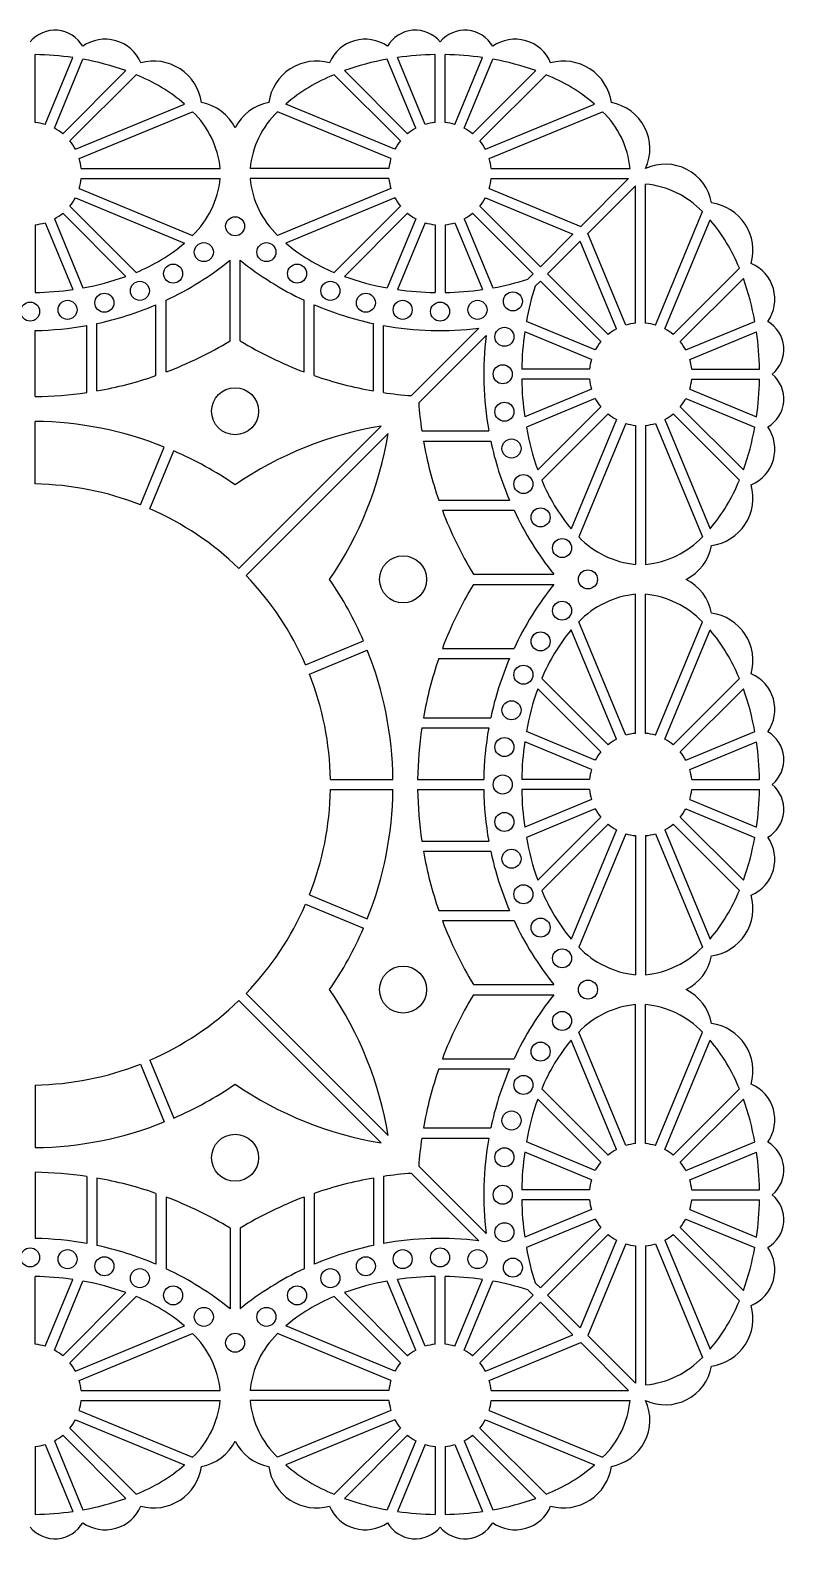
# Model space of a CAD drawing. Extents: x 18 to 756, y -54 to 174.
# Drawn here: x 126.8 to 235.2, y -48.3 to 168.5 of the extents above; entities that cross this region are included whole.
import ezdxf

# ---------------------------------------------------------------- set-up
doc = ezdxf.new("R2010")
doc.units = 0
doc.layers.get('0').update_dxf_attribs({"linetype": 'CONTINUOUS'})

msp = doc.modelspace()

# ---------------------------------------------------------------- linework, layer by layer
for p, q in [((127.484642, 155.232971), (127.484642, 164.981966)), ((184.991521, 155.232971), (184.991521, 164.981966)), ((186.450196, 155.232971), (186.450196, 164.981966)), ((128.894264, 154.952629), (132.871724, 164.555066)), ((130.242389, 154.394267), (134.351853, 164.315391)), ((131.437453, 153.595799), (140.51048, 162.668825)), ((181.03871, 153.595799), (171.965683, 162.668825)), ((182.233774, 154.394267), (178.12431, 164.315391)), ((183.581899, 154.952629), (179.604439, 164.555066)), ((187.859819, 154.952629), (191.837278, 164.555066)), ((189.207944, 154.394267), (193.317408, 164.315391)), ((190.403008, 153.595799), (199.476034, 162.668825)), ((132.469275, 152.564028), (141.994087, 162.088839)), ((180.006888, 152.564028), (170.482076, 162.088839)), ((191.434829, 152.564028), (200.959641, 162.088839)), ((133.267814, 151.368978), (148.965177, 157.871039)), ((133.826236, 150.020878), (150.128213, 156.773378)), ((178.649927, 150.020878), (162.34795, 156.773378)), ((179.208349, 151.368978), (163.510986, 157.871039)), ((192.233368, 151.368978), (207.930731, 157.871039)), ((192.79179, 150.020878), (209.093768, 156.773378)), ((134.10665, 148.611191), (154.089796, 148.611191)), ((178.369513, 148.611191), (158.386367, 148.611191)), ((193.072204, 148.611191), (213.055351, 148.611191)), ((133.826236, 145.742804), (150.128213, 138.990304)), ((134.10665, 147.152491), (154.089796, 147.152491)), ((178.369513, 147.152491), (158.386367, 147.152491)), ((178.649927, 145.742804), (162.34795, 138.990304)), ((192.79179, 145.742804), (205.945096, 140.294526)), ((193.072204, 147.152491), (212.803061, 147.152491)), ((212.803061, 147.152491), (205.945096, 140.294526)), ((213.834518, 146.121035), (206.976553, 139.26307)), ((213.834518, 126.390177), (213.834518, 146.121035)), ((215.293218, 126.390177), (215.293218, 146.373324)), ((132.469275, 143.199655), (141.994087, 133.674843)), ((133.267814, 144.394704), (148.965177, 137.892644)), ((179.208349, 144.394704), (163.510986, 137.892644)), ((180.006888, 143.199655), (170.482076, 133.674843)), ((191.434829, 143.199655), (200.142527, 134.491957)), ((192.233368, 144.394704), (204.828288, 139.177718)), ((130.242389, 141.369415), (134.351853, 131.448292)), ((131.437453, 142.167883), (140.51048, 133.094857)), ((181.03871, 142.167883), (171.965683, 133.094857)), ((182.233774, 141.369415), (178.12431, 131.448292)), ((189.207944, 141.369415), (193.317408, 131.448292)), ((190.403008, 142.167883), (199.11073, 133.46016)), ((216.702905, 126.109764), (223.455405, 142.411741)), ((218.051005, 125.551342), (224.553065, 141.248704)), ((127.484642, 140.530711), (127.484642, 130.781717)), ((128.894264, 140.811054), (132.871724, 131.208616)), ((183.581899, 140.811054), (179.604439, 131.208616)), ((184.991521, 140.530711), (184.991521, 130.781717)), ((186.450196, 140.530711), (186.450196, 130.781717)), ((187.859819, 140.811054), (191.837278, 131.208616)), ((204.828288, 139.177718), (200.142527, 134.491957)), ((212.424831, 126.109764), (206.976553, 139.26307)), ((205.859744, 138.146261), (201.173984, 133.4605)), ((211.076731, 125.551342), (205.859744, 138.146261)), ((155.507947, 123.843459), (155.507957, 135.41172)), ((156.967947, 123.843476), (156.967957, 135.411727)), ((199.11073, 133.46016), (198.364084, 132.713514)), ((200.142187, 132.428704), (199.395541, 131.682058)), ((208.84991, 123.720981), (200.142187, 132.428704)), ((209.881681, 124.752803), (201.173984, 133.4605)), ((219.246054, 124.752803), (228.770866, 134.277614)), ((220.277826, 123.720981), (229.350852, 132.794007)), ((144.846458, 118.842774), (144.846467, 129.019217)), ((146.306458, 119.369467), (146.306467, 129.67454)), ((166.169464, 119.369467), (166.169455, 129.67454)), ((167.629465, 118.842774), (167.629456, 129.019217)), ((134.893538, 116.409891), (134.893547, 126.035759)), ((136.353538, 116.646376), (136.353547, 126.322852)), ((176.122384, 116.646376), (176.122376, 126.322852)), ((177.582385, 116.409891), (177.582376, 126.035759)), ((208.051442, 122.525917), (198.130318, 126.635381)), ((221.076294, 122.525917), (230.997418, 126.635381)), ((127.485255, 115.814426), (127.485247, 125.315417)), ((191.298841, 125.64931), (181.611565, 115.962034)), ((192.331221, 124.616931), (182.643954, 114.929647)), ((207.493081, 121.177792), (197.890643, 125.155252)), ((221.634655, 121.177792), (231.237093, 125.155252)), ((207.212738, 119.76817), (197.463743, 119.76817)), ((221.914998, 119.76817), (231.663992, 119.76817)), ((207.212738, 118.309494), (197.463743, 118.309494)), ((221.914998, 118.309494), (231.663992, 118.309494)), ((207.493081, 116.899872), (197.890643, 112.922412)), ((208.051442, 115.551747), (198.130318, 111.442283)), ((221.076294, 115.551747), (230.997418, 111.442283)), ((221.634655, 116.899872), (231.237093, 112.922412)), ((208.84991, 114.356683), (199.776884, 105.283657)), ((209.881681, 113.324861), (200.35687, 103.80005)), ((219.246054, 113.324861), (228.770866, 103.80005)), ((220.277826, 114.356683), (229.350852, 105.283657)), ((127.485266, 103.265553), (127.485258, 112.266617)), ((156.780639, 91.131042), (177.225293, 111.575732)), ((183.091813, 110.900467), (192.717682, 110.900467)), ((211.076731, 112.526322), (204.57467, 96.828959)), ((212.424831, 111.9679), (205.672331, 95.665923)), ((213.834518, 111.687486), (213.834518, 91.70434)), ((215.293218, 111.687486), (215.293218, 91.70434)), ((216.702905, 111.9679), (223.455405, 95.665923)), ((218.051005, 112.526322), (224.553065, 96.828959)), ((142.609805, 100.257109), (146.054355, 108.573011)), ((157.813016, 90.098667), (178.25765, 110.543337)), ((183.3283, 109.440467), (193.004776, 109.440467)), ((143.958669, 99.698392), (147.40322, 108.014294)), ((185.524706, 100.947549), (195.701148, 100.947549)), ((186.051399, 99.487549), (196.356473, 99.487549)), ((190.525417, 90.286035), (202.093667, 90.286056)), ((190.5254, 88.826035), (202.093661, 88.826056)), ((213.834518, 67.424623), (213.834518, 87.40777)), ((215.293218, 67.424623), (215.293218, 87.40777)), ((212.424831, 67.144209), (205.672331, 83.446187)), ((216.702905, 67.144209), (223.455405, 83.446187)), ((166.380389, 77.276713), (174.696284, 80.721278)), ((211.076731, 66.585787), (204.57467, 82.28315)), ((218.051005, 66.585787), (224.553065, 82.28315)), ((166.939108, 75.927849), (175.255003, 79.372414)), ((185.524725, 78.164542), (195.701168, 78.16456)), ((186.051417, 79.624543), (196.35649, 79.624561)), ((208.84991, 64.755427), (199.776884, 73.828453)), ((209.881681, 65.787248), (200.35687, 75.31206)), ((219.246054, 65.787248), (228.770866, 75.31206)), ((220.277826, 64.755427), (229.350852, 73.828453)), ((183.328335, 69.671621), (193.004811, 69.671637)), ((183.09185, 68.21162), (192.717719, 68.211637)), ((208.051442, 63.560363), (198.130318, 67.669827)), ((221.076294, 63.560363), (230.997418, 67.669827)), ((207.493081, 62.212238), (197.890643, 66.189697)), ((221.634655, 62.212238), (231.237093, 66.189697)), ((169.947578, 60.803316), (178.948642, 60.803324)), ((182.49639, 60.803337), (191.997383, 60.803337)), ((207.212738, 60.802615), (197.463743, 60.802615)), ((221.914998, 60.802615), (231.663992, 60.802615)), ((169.947579, 59.343316), (178.948643, 59.343324)), ((182.496393, 59.343337), (191.997386, 59.343337)), ((207.212738, 59.34394), (197.463743, 59.34394)), ((221.914998, 59.34394), (231.663992, 59.34394)), ((207.493081, 57.934318), (197.890643, 53.956858)), ((208.051442, 56.586193), (198.130318, 52.476729)), ((221.076294, 56.586193), (230.997418, 52.476729)), ((221.634655, 57.934318), (231.237093, 53.956858)), ((208.84991, 55.391129), (199.776884, 46.318102)), ((209.881681, 54.359307), (200.35687, 44.834495)), ((219.246054, 54.359307), (228.770866, 44.834495)), ((220.277826, 55.391129), (229.350852, 46.318102)), ((211.076731, 53.560768), (204.57467, 37.863405)), ((212.424831, 53.002346), (205.672331, 36.700369)), ((213.834518, 52.721932), (213.834518, 32.738786)), ((215.293218, 52.721932), (215.293218, 32.738786)), ((216.702905, 53.002346), (223.455405, 36.700369)), ((218.051005, 53.560768), (224.553065, 37.863405)), ((183.091864, 51.935033), (192.717733, 51.935032)), ((183.328351, 50.475033), (193.004827, 50.475032)), ((166.939136, 44.218777), (175.255037, 40.774227)), ((166.380419, 42.869913), (174.696321, 39.425362)), ((185.524757, 41.982115), (195.701199, 41.982115)), ((186.05145, 40.522115), (196.356524, 40.522115)), ((190.52545, 31.32063), (202.093711, 31.32063)), ((156.780694, 29.015566), (177.225509, 8.570788)), ((157.813069, 30.047943), (178.25776, 9.603288)), ((190.525469, 29.86063), (202.093719, 29.86063)), ((213.834518, 8.459069), (213.834518, 28.442215)), ((215.293218, 8.459069), (215.293218, 28.442215)), ((212.424831, 8.178655), (205.672331, 24.480632)), ((216.702905, 8.178655), (223.455405, 24.480632)), ((211.076731, 7.620233), (204.57467, 23.317596)), ((218.051005, 7.620233), (224.553065, 23.317596)), ((142.609876, 19.889474), (146.054441, 11.573579)), ((143.958739, 20.448193), (147.403305, 12.132298)), ((186.051468, 20.659109), (196.356541, 20.659127)), ((185.524776, 19.199108), (195.701219, 19.199126)), ((127.485342, 16.881004), (127.48535, 7.87994)), ((209.881681, 6.821694), (200.35687, 16.346506)), ((219.246054, 6.821694), (228.770866, 16.346506)), ((208.84991, 5.789872), (199.776884, 14.862899)), ((220.277826, 5.789872), (229.350852, 14.862899)), ((183.091901, 9.246186), (192.71777, 9.246203)), ((183.328386, 10.706186), (193.004862, 10.706203)), ((208.051442, 4.594808), (198.130318, 8.704272)), ((221.076294, 4.594808), (230.997418, 8.704272)), ((207.493081, 3.246683), (197.890643, 7.224143)), ((221.634655, 3.246683), (231.237093, 7.224143)), ((192.331333, -4.470262), (182.644049, 5.217005)), ((127.485342, 4.33219), (127.485358, -5.168803)), ((134.893647, 3.736732), (134.893664, -5.889137)), ((136.353647, 3.500247), (136.353664, -6.176229)), ((176.122493, 3.500282), (176.122493, -6.176194)), ((177.582493, 3.736769), (177.582493, -5.8891)), ((191.298958, -5.502639), (181.611674, 4.184628)), ((144.846569, 1.303857), (144.846587, -8.872586)), ((146.30657, 0.777165), (146.306588, -9.527908)), ((166.169576, 0.777183), (166.169576, -9.527891)), ((167.629576, 1.303876), (167.629576, -8.872566)), ((207.212738, 1.837061), (197.463743, 1.837061)), ((207.212738, 0.378386), (197.463743, 0.378386)), ((221.914998, 1.837061), (231.663992, 1.837061)), ((221.914998, 0.378386), (231.663992, 0.378386)), ((207.493081, -1.031237), (197.890643, -5.008696)), ((221.634655, -1.031237), (231.237093, -5.008696)), ((155.508062, -3.696818), (155.508082, -15.265079)), ((156.968062, -3.696835), (156.968082, -15.265085)), ((208.051442, -2.379362), (198.130318, -6.488826)), ((208.84991, -3.574426), (200.142187, -12.282148)), ((220.277826, -3.574426), (229.350852, -12.647452)), ((221.076294, -2.379362), (230.997418, -6.488826)), ((209.881681, -4.606247), (201.173984, -13.313945)), ((211.076731, -5.404786), (205.859744, -17.999706)), ((212.424831, -5.963208), (206.976553, -19.116514)), ((213.834518, -6.243622), (213.834518, -25.974479)), ((215.293218, -6.243622), (215.293218, -26.226769)), ((216.702905, -5.963208), (223.455405, -22.265186)), ((218.051005, -5.404786), (224.553065, -21.102149)), ((219.246054, -4.606247), (228.770866, -14.131059)), ((127.484642, -20.384156), (127.484642, -10.635161)), ((184.991521, -20.384156), (184.991521, -10.635161)), ((186.450196, -20.384156), (186.450196, -10.635161)), ((128.894264, -20.664498), (132.871724, -11.062061)), ((130.242389, -21.22286), (134.351853, -11.301736)), ((131.437453, -22.021328), (140.51048, -12.948302)), ((181.03871, -22.021328), (171.965683, -12.948302)), ((182.233774, -21.22286), (178.12431, -11.301736)), ((183.581899, -20.664498), (179.604439, -11.062061)), ((187.859819, -20.664498), (191.837278, -11.062061)), ((189.207944, -21.22286), (193.317408, -11.301736)), ((199.11073, -13.313605), (198.364084, -12.566959)), ((200.142187, -12.282148), (199.395541, -11.535502)), ((132.469275, -23.053099), (141.994087, -13.528288)), ((180.006888, -23.053099), (170.482076, -13.528288)), ((190.403008, -22.021328), (199.11073, -13.313605)), ((191.434829, -23.053099), (200.142527, -14.345402)), ((204.828288, -19.031162), (200.142527, -14.345402)), ((205.859744, -17.999706), (201.173984, -13.313945)), ((133.267814, -24.248149), (148.965177, -17.746088)), ((133.826236, -25.596249), (150.128213, -18.843749)), ((178.649927, -25.596249), (162.34795, -18.843749)), ((179.208349, -24.248149), (163.510986, -17.746088)), ((192.233368, -24.248149), (204.828288, -19.031162)), ((213.834518, -25.974479), (206.976553, -19.116514)), ((192.79179, -25.596249), (205.945096, -20.147971)), ((212.803061, -27.005936), (205.945096, -20.147971)), ((134.10665, -27.005936), (154.089796, -27.005936)), ((178.369513, -27.005936), (158.386367, -27.005936)), ((193.072204, -27.005936), (212.803061, -27.005936)), ((133.826236, -29.874323), (150.128213, -36.626823)), ((134.10665, -28.464636), (154.089796, -28.464636)), ((178.369513, -28.464636), (158.386367, -28.464636)), ((178.649927, -29.874323), (162.34795, -36.626823)), ((192.79179, -29.874323), (209.093768, -36.626823)), ((193.072204, -28.464636), (213.055351, -28.464636)), ((132.469275, -32.417472), (141.994087, -41.942284)), ((133.267814, -31.222423), (148.965177, -37.724483)), ((179.208349, -31.222423), (163.510986, -37.724483)), ((180.006888, -32.417472), (170.482076, -41.942284)), ((191.434829, -32.417472), (200.959641, -41.942284)), ((192.233368, -31.222423), (207.930731, -37.724483)), ((130.242389, -34.247712), (134.351853, -44.168836)), ((131.437453, -33.449244), (140.51048, -42.52227)), ((181.03871, -33.449244), (171.965683, -42.52227)), ((182.233774, -34.247712), (178.12431, -44.168836)), ((189.207944, -34.247712), (193.317408, -44.168836)), ((190.403008, -33.449244), (199.476034, -42.52227)), ((127.484642, -35.086416), (127.484642, -44.83541)), ((128.894264, -34.806073), (132.871724, -44.408511)), ((183.581899, -34.806073), (179.604439, -44.408511)), ((184.991521, -35.086416), (184.991521, -44.83541)), ((186.450196, -35.086416), (186.450196, -44.83541)), ((187.859819, -34.806073), (191.837278, -44.408511))]:
    msp.add_line(p, q)
for centre, radius in [((156.238081, 140.309293), 1.367997), ((151.738411, 136.588983), 1.367997), ((160.737632, 136.588983), 1.367997), ((147.325158, 133.497547), 1.367997), ((165.150884, 133.497547), 1.367997), ((142.537275, 131.025714), 1.367997), ((169.938767, 131.025714), 1.367997), ((137.428979, 129.311338), 1.367997), ((175.047064, 129.311338), 1.367997), ((196.193829, 129.511922), 1.367997), ((126.755244, 128.045616), 1.367997), ((132.137986, 128.291943), 1.367997), ((180.338057, 128.291943), 1.367997), ((185.720678, 128.045616), 1.367997), ((191.10342, 128.291943), 1.367997), ((194.973854, 124.421512), 1.367997), ((194.727532, 119.038771), 1.367997), ((156.238089, 113.720916), 3.378967), ((194.973863, 113.656149), 1.367997), ((195.993263, 108.365157), 1.367997), ((197.707644, 103.256862), 1.367997), ((200.17948, 98.468981), 1.367997), ((203.27092, 94.055732), 1.367997), ((180.402857, 89.556169), 3.378967), ((206.991234, 89.556184), 1.367997), ((203.270928, 85.05651), 1.367997), ((200.179495, 80.643255), 1.367997), ((197.707667, 75.85537), 1.367997), ((195.993295, 70.747073), 1.367997), ((194.973905, 65.456078), 1.367997), ((194.727583, 60.073336), 1.367997), ((194.973914, 54.690715), 1.367997), ((195.993314, 49.399723), 1.367997), ((197.707695, 44.291428), 1.367997), ((200.179531, 39.503547), 1.367997), ((203.270971, 35.090297), 1.367997), ((180.402908, 30.590614), 3.378967), ((206.991285, 30.59063), 1.367997), ((203.270979, 26.090956), 1.367997), ((200.179546, 21.677701), 1.367997), ((197.707718, 16.889816), 1.367997), ((195.993346, 11.781518), 1.367997), ((156.238089, 6.425639), 3.378967), ((194.973956, 6.490524), 1.367997), ((194.727634, 1.107902), 1.367997), ((194.973965, -4.274839), 1.367997), ((126.755363, -7.899001), 1.367997), ((132.137985, -8.145323), 1.367997), ((137.428979, -9.164713), 1.367997), ((175.047183, -9.164681), 1.367997), ((180.338176, -8.145281), 1.367997), ((185.720797, -7.89895), 1.367997), ((191.103539, -8.145272), 1.367997), ((196.193949, -9.365247), 1.367997), ((142.537277, -10.879085), 1.367997), ((169.938889, -10.879062), 1.367997), ((147.325162, -13.350913), 1.367997), ((165.151008, -13.350898), 1.367997), ((151.738417, -16.442346), 1.367997), ((160.737758, -16.442338), 1.367997), ((156.238091, -20.162652), 1.367997)]:
    msp.add_circle(centre, radius)
for centre, radius, start, end in [((130.320578, 163.859964), 4.628532, 29.954843, 140.379191), ((137.539986, 161.640169), 5.552276, 22.748756, 125.309276), ((174.936177, 161.640169), 5.552276, 54.690724, 157.251244), ((182.155585, 163.859964), 4.628532, 39.620809, 150.045157), ((189.286132, 163.859964), 4.628532, 29.954843, 140.379191), ((196.50554, 161.640169), 5.552276, 22.748756, 125.309276), ((126.782907, 121.923246), 43.064437, 81.871798, 89.066324), ((185.693256, 121.923246), 43.064437, 90.933676, 98.128202), ((185.748461, 121.923246), 43.064437, 81.871798, 89.066324), ((127.738894, 127.240233), 37.660305, 70.17637, 79.886717), ((144.529551, 157.110696), 6.933211, 8.100479, 105.640555), ((167.946612, 157.110696), 6.933211, 74.359445, 171.899521), ((184.737269, 127.240233), 37.660305, 100.113283, 109.82363), ((186.704448, 127.240233), 37.660305, 70.17637, 79.886717), ((203.495106, 157.110696), 6.933211, 8.100479, 105.640555), ((132.227843, 138.077665), 25.921343, 49.782043, 67.866583), ((180.24832, 138.077665), 25.921343, 112.133417, 130.217957), ((191.193397, 138.077665), 25.921343, 49.782043, 67.866583), ((141.052262, 147.325806), 13.100745, 5.630658, 46.149321), ((150.168048, 151.426819), 6.772638, 26.329479, 79.574651), ((162.308115, 151.426819), 6.772638, 100.425349, 153.670521), ((171.423901, 147.325806), 13.100745, 133.850679, 174.369342), ((200.017817, 147.325806), 13.100745, 5.630658, 46.149321), ((209.133603, 151.426819), 6.772638, 335.434336, 79.574651), ((126.755304, 147.881601), 7.387461, 73.169627, 84.334162), ((126.755304, 147.881601), 7.387461, 50.6692, 61.834012), ((185.720859, 147.881601), 7.387461, 118.165988, 129.3308), ((185.720859, 147.881601), 7.387461, 95.665838, 106.830373), ((185.720859, 147.881601), 7.387461, 73.169627, 84.334162), ((185.720859, 147.881601), 7.387461, 50.6692, 61.834012), ((126.755304, 147.881601), 7.387461, 28.168561, 39.333585), ((185.720859, 147.881601), 7.387461, 140.666415, 151.831439), ((185.720859, 147.881601), 7.387461, 28.168561, 39.333585), ((126.755304, 147.881601), 7.387461, 5.667807, 16.832947), ((185.720859, 147.881601), 7.387461, 163.167053, 174.332193), ((185.720859, 147.881601), 7.387461, 5.667807, 16.832947), ((218.108846, 142.451576), 6.772638, 10.425349, 114.565664), ((126.755304, 147.882082), 7.387461, 343.167053, 354.332193), ((141.052262, 148.437876), 13.100745, 313.850679, 354.369342), ((171.423901, 148.437876), 13.100745, 185.630658, 226.149321), ((185.720859, 147.882082), 7.387461, 185.667807, 196.832947), ((185.720859, 147.882082), 7.387461, 343.167053, 354.332193), ((214.007833, 133.33579), 13.100745, 43.850679, 84.369342), ((126.755304, 147.882082), 7.387461, 320.666415, 331.831439), ((185.720859, 147.882082), 7.387461, 208.168561, 219.333585), ((185.720859, 147.882082), 7.387461, 320.666415, 331.831439), ((223.792722, 136.813079), 6.933211, 344.359445, 81.899521), ((126.755304, 147.882082), 7.387461, 298.165988, 309.3308), ((185.720859, 147.882082), 7.387461, 230.6692, 241.834012), ((185.720859, 147.882082), 7.387461, 298.165988, 309.3308), ((204.759691, 124.51137), 25.921343, 22.133417, 40.217957), ((126.755304, 147.882082), 7.387461, 275.665838, 286.830373), ((185.720859, 147.882082), 7.387461, 253.169627, 264.334162), ((185.720859, 147.882082), 7.387461, 275.665838, 286.830373), ((132.227843, 157.686018), 25.921343, 292.133417, 310.217957), ((180.24832, 157.686018), 25.921343, 229.782043, 247.866583), ((126.755183, 171.279002), 45.969381, 295.170352, 308.717181), ((185.72074, 171.279002), 45.969381, 231.282805, 244.829648), ((228.322195, 129.823514), 5.552276, 324.690724, 67.251244), ((127.738894, 168.52345), 37.660305, 280.113283, 289.82363), ((184.737269, 168.52345), 37.660305, 250.17637, 259.886717), ((186.704448, 168.52345), 37.660305, 280.113283, 288.035136), ((193.922259, 120.022421), 37.660305, 10.113283, 19.82363), ((126.782907, 173.840436), 43.064437, 270.933676, 278.128202), ((185.693256, 173.840436), 43.064437, 261.871798, 269.066324), ((185.748461, 173.840436), 43.064437, 270.933676, 278.128202), ((235.205476, 120.022421), 37.660305, 161.964864, 169.886717), ((126.755183, 171.279002), 45.969381, 282.051984, 293.175619), ((185.72074, 171.279002), 45.969381, 246.824381, 257.948016), ((126.755183, 171.279002), 45.969381, 270.909977, 280.197326), ((185.72074, 171.279002), 45.969381, 259.802674, 276.969665), ((214.564108, 119.038832), 7.387461, 95.667807, 106.832947), ((214.563627, 119.038832), 7.387461, 73.167053, 84.332193), ((230.541991, 122.604106), 4.628532, 309.620809, 60.045157), ((126.755183, 171.279002), 55.469381, 290.638447, 301.221892), ((185.72074, 171.279002), 55.469381, 238.778073, 249.361553), ((237.960918, 119.03887), 45.969381, 173.030384, 190.197375), ((240.522463, 119.066435), 43.064437, 171.871798, 179.066324), ((214.564108, 119.038832), 7.387461, 140.6692, 151.834012), ((214.564108, 119.038832), 7.387461, 118.168561, 129.333585), ((214.563627, 119.038832), 7.387461, 50.666415, 61.831439), ((214.563627, 119.038832), 7.387461, 28.165988, 39.3308), ((188.605273, 119.066435), 43.064437, 0.933676, 8.128202), ((214.564108, 119.038832), 7.387461, 163.169627, 174.334162), ((214.563627, 119.038832), 7.387461, 5.665838, 16.830373), ((126.755183, 171.279002), 55.469381, 279.964549, 289.035193), ((185.72074, 171.279002), 55.469381, 250.964807, 260.035451), ((240.522463, 119.011229), 43.064437, 180.933676, 188.128202), ((214.564108, 119.038832), 7.387461, 185.665838, 196.830373), ((214.563627, 119.038832), 7.387461, 343.169627, 354.334162), ((188.605273, 119.011229), 43.064437, 351.871798, 359.066324), ((230.541991, 115.473558), 4.628532, 299.954843, 50.379191), ((126.755183, 171.279002), 55.469381, 270.754111, 278.436776), ((185.72074, 171.279002), 55.469381, 261.563224, 265.751633), ((237.960918, 119.03887), 55.469381, 184.248416, 188.436826), ((214.564108, 119.038832), 7.387461, 208.165988, 219.3308), ((214.563627, 119.038832), 7.387461, 320.6692, 331.834012), ((214.564108, 119.038832), 7.387461, 230.666415, 241.831439), ((214.563627, 119.038832), 7.387461, 298.168561, 309.333585), ((126.755304, 60.073278), 52.198443, 68.301363, 89.198738), ((185.720859, 60.073278), 52.198443, 99.366852, 124.389863), ((235.205476, 118.055243), 37.660305, 190.113283, 199.82363), ((214.564108, 119.038832), 7.387461, 253.167053, 264.332193), ((214.563627, 119.038832), 7.387461, 275.667807, 286.832947), ((193.922259, 118.055243), 37.660305, 340.17637, 349.886717), ((228.322195, 108.25415), 5.552276, 292.748756, 35.309276), ((126.755193, 119.038892), 52.198443, 325.610187, 350.63316), ((237.960918, 119.03887), 55.469381, 189.964599, 199.035242), ((237.960918, 119.03887), 45.969381, 192.052034, 203.175668), ((126.755304, 60.073278), 52.198443, 55.610137, 66.698738), ((126.755304, 60.073278), 43.198443, 68.468324, 89.031777), ((224.368044, 113.566294), 25.921343, 202.133417, 220.217957), ((204.759691, 113.566294), 25.921343, 319.782043, 337.866583), ((223.792722, 101.264585), 6.933211, 278.100479, 15.640555), ((126.755304, 60.073278), 43.198443, 45.968324, 66.531777), ((237.960918, 119.03887), 55.469381, 200.638497, 211.221977), ((237.960918, 119.03887), 45.969381, 205.170402, 218.717244), ((215.119903, 104.741874), 13.100745, 223.850679, 264.369342), ((214.007833, 104.741874), 13.100745, 275.630658, 316.149321), ((218.108846, 95.626088), 6.772638, 296.329479, 349.574651), ((126.755304, 60.073278), 43.198443, 23.468324, 44.031777), ((126.755244, 60.073338), 52.198443, 23.301277, 34.389912), ((218.108846, 83.486022), 6.772638, 10.425349, 63.670521), ((237.960969, 60.073312), 55.469381, 148.778157, 159.361602), ((237.960969, 60.073312), 45.969381, 141.282869, 154.829697), ((215.119903, 74.370236), 13.100745, 95.630658, 136.149321), ((214.007833, 74.370236), 13.100745, 43.850679, 84.369342), ((223.792722, 77.847525), 6.933211, 344.359445, 81.899521), ((224.368044, 65.545816), 25.921343, 139.782043, 157.866583), ((204.759691, 65.545816), 25.921343, 22.133417, 40.217957), ((126.755244, 60.073338), 52.198443, 0.801298, 21.698652), ((237.960969, 60.073312), 55.469381, 160.964857, 170.0355), ((237.960969, 60.073312), 45.969381, 156.824431, 167.948065), ((126.755304, 60.073278), 43.198443, 0.968324, 21.531777), ((228.322195, 70.857959), 5.552276, 324.690724, 67.251244), ((235.205476, 61.056867), 37.660305, 160.17637, 169.886717), ((193.922259, 61.056867), 37.660305, 10.113283, 19.82363), ((237.960969, 60.073312), 55.469381, 171.563273, 179.245939), ((237.960969, 60.073312), 45.969381, 169.802724, 179.090073), ((214.564108, 60.073278), 7.387461, 95.667807, 106.832947), ((214.563627, 60.073278), 7.387461, 73.167053, 84.332193), ((230.541991, 63.638551), 4.628532, 309.620809, 60.045157), ((240.522463, 60.100881), 43.064437, 171.871798, 179.066324), ((214.564108, 60.073278), 7.387461, 118.168561, 129.333585), ((214.563627, 60.073278), 7.387461, 50.666415, 61.831439), ((188.605273, 60.100881), 43.064437, 0.933676, 8.128202), ((214.564108, 60.073278), 7.387461, 140.6692, 151.834012), ((214.563627, 60.073278), 7.387461, 28.165988, 39.3308), ((214.564108, 60.073278), 7.387461, 163.169627, 174.334162), ((214.563627, 60.073278), 7.387461, 5.665838, 16.830373), ((126.755304, 60.073278), 43.198443, 338.468324, 359.031777), ((126.755244, 60.073338), 52.198443, 338.301328, 359.198672), ((237.960969, 60.073436), 55.469381, 180.75416, 188.436826), ((237.960969, 60.073436), 45.969381, 180.910027, 190.197375), ((240.522463, 60.045675), 43.064437, 180.933676, 188.128202), ((214.564108, 60.073278), 7.387461, 185.665838, 196.830373), ((214.563627, 60.073278), 7.387461, 343.169627, 354.334162), ((188.605273, 60.045675), 43.064437, 351.871798, 359.066324), ((230.541991, 56.508004), 4.628532, 299.954843, 50.379191), ((214.564108, 60.073278), 7.387461, 208.165988, 219.3308), ((214.563627, 60.073278), 7.387461, 320.6692, 331.834012), ((214.564108, 60.073278), 7.387461, 230.666415, 241.831439), ((214.563627, 60.073278), 7.387461, 298.168561, 309.333585), ((235.205476, 59.089688), 37.660305, 190.113283, 199.82363), ((214.564108, 60.073278), 7.387461, 253.167053, 264.332193), ((214.563627, 60.073278), 7.387461, 275.667807, 286.832947), ((193.922259, 59.089688), 37.660305, 340.17637, 349.886717), ((228.322195, 49.288596), 5.552276, 292.748756, 35.309276), ((237.960969, 60.073436), 55.469381, 189.964599, 199.035242), ((237.960969, 60.073436), 45.969381, 192.052034, 203.175668), ((224.368044, 54.600739), 25.921343, 202.133417, 220.217957), ((204.759691, 54.600739), 25.921343, 319.782043, 337.866583), ((223.792722, 42.299031), 6.933211, 278.100479, 15.640555), ((126.755304, 60.073278), 43.198443, 315.968324, 336.531777), ((126.755244, 60.073338), 52.198443, 325.610187, 336.698702), ((237.960969, 60.073436), 55.469381, 200.638497, 211.221942), ((237.960969, 60.073436), 45.969381, 205.170402, 218.71723), ((215.119903, 45.77632), 13.100745, 223.850679, 264.369342), ((214.007833, 45.77632), 13.100745, 275.630658, 316.149321), ((218.108846, 36.660534), 6.772638, 296.329479, 349.574651), ((126.755295, 1.107783), 52.198443, 9.366784, 34.389912), ((218.108846, 24.520467), 6.772638, 10.425349, 63.670521), ((126.755304, 60.073278), 43.198443, 293.468324, 314.031777), ((237.96102, 1.107878), 55.469381, 148.778122, 159.361602), ((237.96102, 1.107878), 45.969381, 141.282855, 154.829697), ((215.119903, 15.404681), 13.100745, 95.630658, 136.149321), ((214.007833, 15.404681), 13.100745, 43.850679, 84.369342), ((223.792722, 18.88197), 6.933211, 344.359445, 81.899521), ((224.368044, 6.580262), 25.921343, 139.782043, 157.866583), ((204.759691, 6.580262), 25.921343, 22.133417, 40.217957), ((126.755304, 60.073278), 43.198443, 270.968324, 291.531777), ((237.96102, 1.107878), 55.469381, 160.964857, 170.0355), ((237.96102, 1.107878), 45.969381, 156.824431, 167.948065), ((126.755304, 60.073278), 52.198443, 293.301363, 304.389863), ((185.720859, 60.073278), 52.198443, 235.610137, 260.633388), ((228.322195, 11.892405), 5.552276, 324.690724, 67.251244), ((235.205476, 2.091313), 37.660305, 160.17637, 169.886717), ((193.922259, 2.091313), 37.660305, 10.113283, 19.82363), ((126.755304, 60.073278), 52.198443, 270.801363, 291.698738), ((237.96102, 1.107878), 55.469381, 171.563273, 175.751683), ((237.96102, 1.107878), 45.969381, 169.802724, 186.969715), ((230.541991, 4.672997), 4.628532, 309.620809, 60.045157), ((240.522463, 1.135326), 43.064437, 171.871798, 179.066324), ((214.564108, 1.107723), 7.387461, 118.168561, 129.333585), ((214.564108, 1.107723), 7.387461, 95.667807, 106.832947), ((214.563627, 1.107723), 7.387461, 73.167053, 84.332193), ((214.563627, 1.107723), 7.387461, 50.666415, 61.831439), ((188.605273, 1.135326), 43.064437, 0.933676, 8.128202), ((214.564108, 1.107723), 7.387461, 140.6692, 151.834012), ((214.563627, 1.107723), 7.387461, 28.165988, 39.3308), ((126.755339, -51.132387), 55.469381, 81.563273, 89.245939), ((126.755339, -51.132387), 55.469381, 70.964857, 80.0355), ((185.720896, -51.132336), 55.469381, 99.964599, 109.035242), ((185.720896, -51.132336), 55.469381, 94.248416, 98.436826), ((214.564108, 1.107723), 7.387461, 163.169627, 174.334162), ((214.563627, 1.107723), 7.387461, 5.665838, 16.830373), ((126.755339, -51.132387), 55.469381, 58.778157, 69.361602), ((185.720896, -51.132336), 55.469381, 110.638497, 121.221977), ((240.522463, 1.080121), 43.064437, 180.933676, 188.128202), ((214.564108, 1.107723), 7.387461, 185.665838, 196.830373), ((214.563627, 1.107723), 7.387461, 343.169627, 354.334162), ((188.605273, 1.080121), 43.064437, 351.871798, 359.066324), ((230.541991, -2.45755), 4.628532, 299.954843, 50.379191), ((214.564108, 1.107723), 7.387461, 208.165988, 219.3308), ((214.563627, 1.107723), 7.387461, 320.6692, 331.834012), ((126.755339, -51.132387), 45.969381, 79.802724, 89.090073), ((126.755339, -51.132387), 45.969381, 66.824431, 77.948065), ((185.720896, -51.132336), 45.969381, 102.052034, 113.175668), ((185.720896, -51.132336), 45.969381, 83.030384, 100.197375), ((235.205476, 0.124134), 37.660305, 190.113283, 198.035136), ((214.564108, 1.107723), 7.387461, 230.666415, 241.831439), ((214.564108, 1.107723), 7.387461, 253.167053, 264.332193), ((214.563627, 1.107723), 7.387461, 275.667807, 286.832947), ((214.563627, 1.107723), 7.387461, 298.168561, 309.333585), ((193.922259, 0.124134), 37.660305, 340.17637, 349.886717), ((228.322195, -9.676958), 5.552276, 292.748756, 35.309276), ((126.782907, -53.693881), 43.064437, 81.871798, 89.066324), ((126.755339, -51.132387), 45.969381, 51.282869, 64.829697), ((185.720896, -51.132336), 45.969381, 115.170402, 128.717244), ((185.693256, -53.693881), 43.064437, 90.933676, 98.128202), ((185.748461, -53.693881), 43.064437, 81.871798, 89.066324), ((127.738894, -48.376894), 37.660305, 70.17637, 79.886717), ((184.737269, -48.376894), 37.660305, 100.113283, 109.82363), ((186.704448, -48.376894), 37.660305, 71.964864, 79.886717), ((132.227843, -37.539462), 25.921343, 49.782043, 67.866583), ((180.24832, -37.539462), 25.921343, 112.133417, 130.217957), ((204.759691, -4.364815), 25.921343, 319.782043, 337.866583), ((223.792722, -16.666524), 6.933211, 278.100479, 15.640555), ((141.052262, -28.291321), 13.100745, 5.630658, 46.149321), ((171.423901, -28.291321), 13.100745, 133.850679, 174.369342), ((126.755304, -27.735526), 7.387461, 73.169627, 84.334162), ((126.755304, -27.735526), 7.387461, 50.6692, 61.834012), ((185.720859, -27.735526), 7.387461, 118.165988, 129.3308), ((185.720859, -27.735526), 7.387461, 95.665838, 106.830373), ((185.720859, -27.735526), 7.387461, 73.169627, 84.334162), ((185.720859, -27.735526), 7.387461, 50.6692, 61.834012), ((126.755304, -27.735526), 7.387461, 28.168561, 39.333585), ((185.720859, -27.735526), 7.387461, 140.666415, 151.831439), ((185.720859, -27.735526), 7.387461, 28.168561, 39.333585), ((214.007833, -13.189235), 13.100745, 275.630658, 316.149321), ((218.108846, -22.305021), 6.772638, 245.434336, 349.574651), ((126.755304, -27.735526), 7.387461, 5.667807, 16.832947), ((185.720859, -27.735526), 7.387461, 163.167053, 174.332193), ((185.720859, -27.735526), 7.387461, 5.667807, 16.832947), ((126.755304, -27.735045), 7.387461, 343.167053, 354.332193), ((141.052262, -27.179251), 13.100745, 313.850679, 354.369342), ((171.423901, -27.179251), 13.100745, 185.630658, 226.149321), ((185.720859, -27.735045), 7.387461, 185.667807, 196.832947), ((185.720859, -27.735045), 7.387461, 343.167053, 354.332193), ((200.017817, -27.179251), 13.100745, 313.850679, 354.369342), ((209.133603, -31.280264), 6.772638, 280.425349, 24.565664), ((126.755304, -27.735045), 7.387461, 320.666415, 331.831439), ((185.720859, -27.735045), 7.387461, 208.168561, 219.333585), ((185.720859, -27.735045), 7.387461, 320.666415, 331.831439), ((126.755304, -27.735045), 7.387461, 298.165988, 309.3308), ((150.168048, -31.280264), 6.772638, 280.425349, 333.670521), ((162.308115, -31.280264), 6.772638, 206.329479, 259.574651), ((185.720859, -27.735045), 7.387461, 230.6692, 241.834012), ((185.720859, -27.735045), 7.387461, 298.165988, 309.3308), ((126.755304, -27.735045), 7.387461, 275.665838, 286.830373), ((185.720859, -27.735045), 7.387461, 253.169627, 264.334162), ((185.720859, -27.735045), 7.387461, 275.665838, 286.830373), ((132.227843, -17.931109), 25.921343, 292.133417, 310.217957), ((144.529551, -36.96414), 6.933211, 254.359445, 351.899521), ((167.946612, -36.96414), 6.933211, 188.100479, 285.640555), ((180.24832, -17.931109), 25.921343, 229.782043, 247.866583), ((191.193397, -17.931109), 25.921343, 292.133417, 310.217957), ((203.495106, -36.96414), 6.933211, 254.359445, 351.899521), ((127.738894, -7.093677), 37.660305, 280.113283, 289.82363), ((184.737269, -7.093677), 37.660305, 250.17637, 259.886717), ((186.704448, -7.093677), 37.660305, 280.113283, 289.82363), ((126.782907, -1.776691), 43.064437, 270.933676, 278.128202), ((137.539986, -41.493613), 5.552276, 234.690724, 337.251244), ((174.936177, -41.493613), 5.552276, 202.748756, 305.309276), ((185.693256, -1.776691), 43.064437, 261.871798, 269.066324), ((185.748461, -1.776691), 43.064437, 270.933676, 278.128202), ((196.50554, -41.493613), 5.552276, 234.690724, 337.251244), ((130.320578, -43.713409), 4.628532, 219.620809, 330.045157), ((182.155585, -43.713409), 4.628532, 209.954843, 320.379191), ((189.286132, -43.713409), 4.628532, 219.620809, 330.045157)]:
    msp.add_arc(centre, radius, start, end)

doc.saveas('drawing.dxf')
